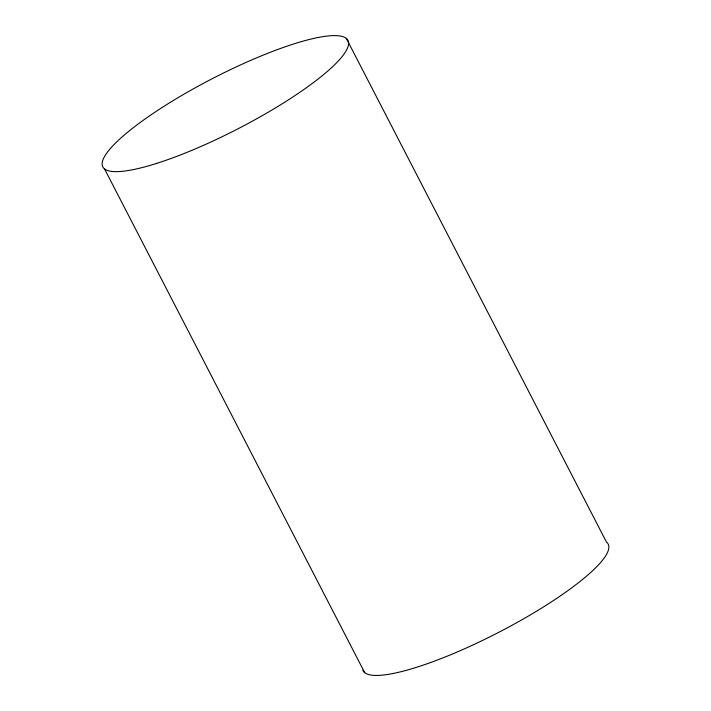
<?xml version="1.0" encoding="UTF-8"?>
<svg xmlns="http://www.w3.org/2000/svg" width="711" height="711" viewBox="0 0 711 711"><rect width="100%" height="100%" fill="white"/><g stroke="black" fill="none" stroke-linecap="round" stroke-linejoin="round"><path stroke-width="1.07" d="M346.266 38.296L606.492 542.12A137.916 28.164 -27.3 0 1 502.721 630.257A137.916 28.164 -27.3 0 1 362.823 670.144M104.508 168.88L364.734 672.704M156.82 163.343A137.916 28.164 -27.3 0 0 348.337 45.495A137.916 28.164 -27.3 0 0 171.004 101.922A137.916 28.164 -27.3 0 0 156.82 163.343"/></g></svg>
